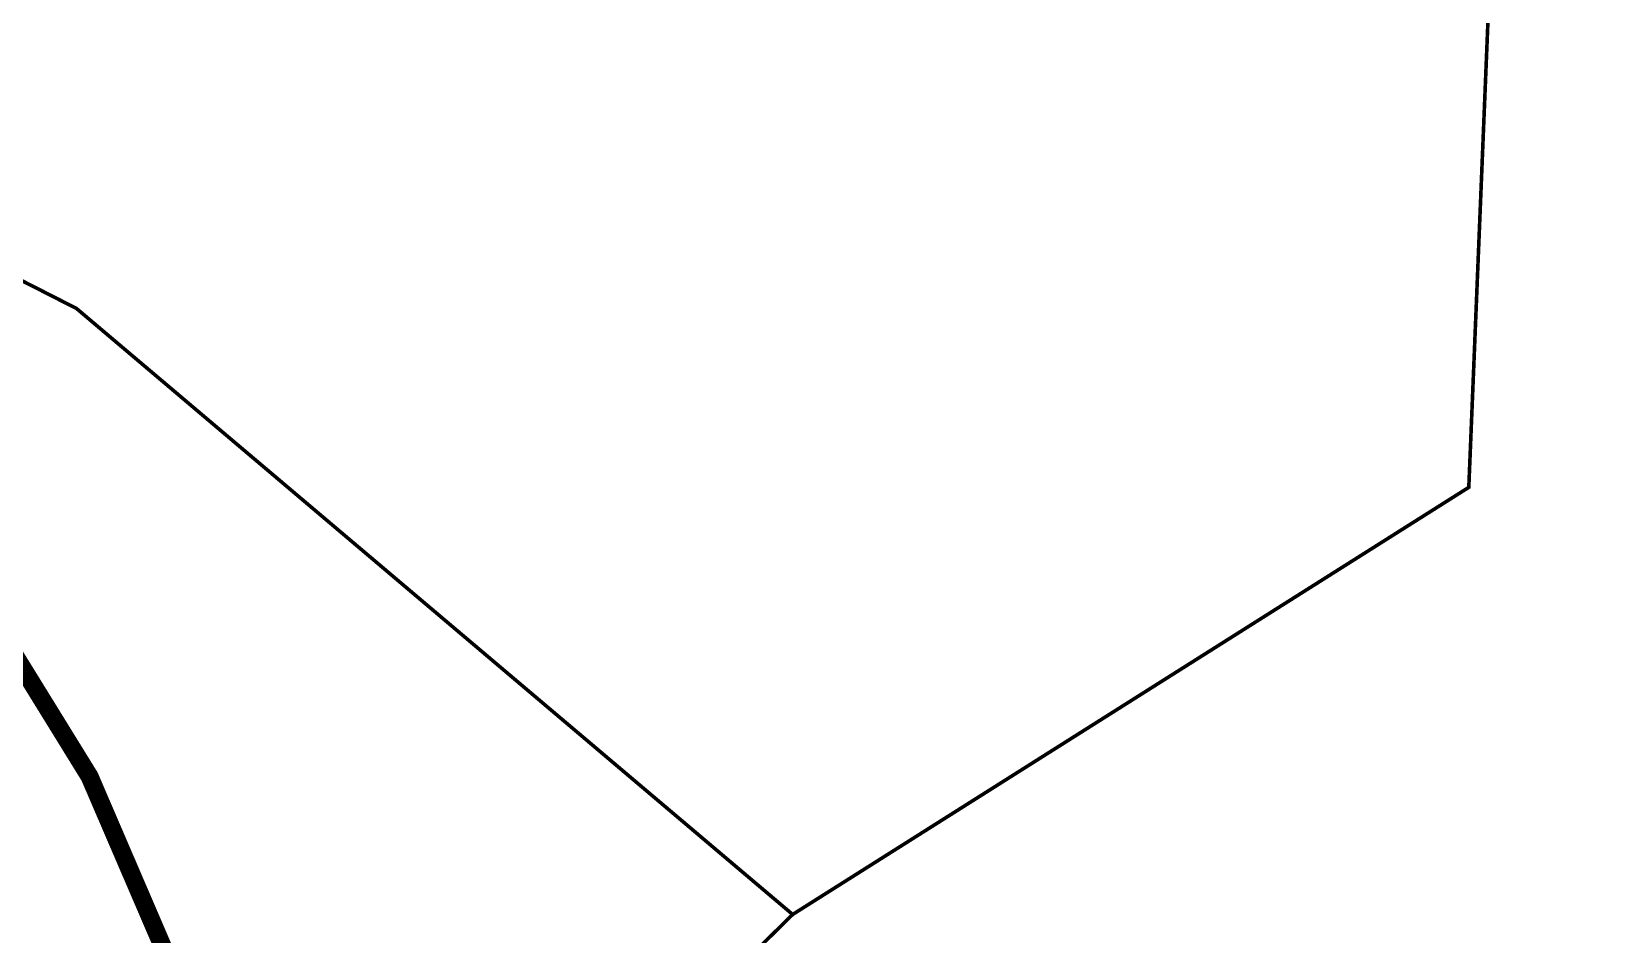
# Model space of a CAD drawing. Header units: metres. Extents: x 326467 to 340077, y 1811030 to 1824953.
# Drawn here: x 326738.8 to 327005.7, y 1813518 to 1813670 of the extents above; entities that cross this region are included whole.
import ezdxf

# ---------------------------------------------------------------- set-up
doc = ezdxf.new("R2010")
doc.units = ezdxf.units.M
doc.header["$MEASUREMENT"] = 0
for name, color, linetype in [('CRZ LINE FOR RIVER OR CREEK', 84, 'Continuous'), ('NDZ-200M FROM CRZ', 30, 'Continuous'), ('SURVEY PLOT BOUNDARY', 35, 'Continuous')]:
    doc.layers.add(name, color=color, linetype=linetype)

# ---------------------------------------------------------------- blocks, each defined once
blk = doc.blocks.new('16')
at = {"layer": 'CRZ LINE FOR RIVER OR CREEK', "ltscale": 0.1, "const_width": 3.03, "flags": 128}
blk.add_lwpolyline([(326495.75, 1813638.51), (326540.3, 1813649.24), (326577.35, 1813653.01), (326637.32, 1813648.49), (326689.74, 1813631.92), (326711.42, 1813605.99), (326729.73, 1813575), (326748.49, 1813544.59), (326761.6, 1813514.1), (326801.51, 1813485.27), (326898.73, 1813472.61), (326963.44, 1813476.16), (326999.95, 1813492.05), (327034.42, 1813505.93), (327049.06, 1813546.9), (327059.3, 1813586.61), (327086.11, 1813639.19), (327120.64, 1813677.11), (327158.85, 1813700.03), (327213.89, 1813712.78)], dxfattribs=at)
at = {"layer": 'NDZ-200M FROM CRZ', "const_width": 3.03, "flags": 128}
blk.add_lwpolyline([(327213.89, 1813712.78), (327158.85, 1813700.03), (327120.64, 1813677.11), (327086.11, 1813639.19), (327059.3, 1813586.61), (327049.06, 1813546.9), (327034.42, 1813505.93), (326999.95, 1813492.05), (326963.44, 1813476.16), (326898.73, 1813472.61), (326801.51, 1813485.27), (326761.6, 1813514.1), (326748.49, 1813544.59), (326729.73, 1813575)], dxfattribs=at)
at = {"layer": 'SURVEY PLOT BOUNDARY', "lineweight": 18, "const_width": 0.606}
for points in [[(326921.88, 1813852.51), (326981.49, 1813718.62), (326985.5, 1813714.54), (326980.52, 1813593.28), (326866.77, 1813521.38), (326746.28, 1813623.39), (326665.74, 1813664.45), (326528.27, 1813661.46), (326528.64, 1813709.98), (326508.46, 1813714.18), (326501.37, 1813843.62)], [(326501.37, 1813843.62), (326508.46, 1813714.18), (326528.64, 1813709.98), (326528.27, 1813661.46), (326495.83, 1813649.5), (326528.27, 1813661.46), (326665.74, 1813664.45), (326746.28, 1813623.39), (326866.77, 1813521.38), (326773.08, 1813429.11), (326769, 1813425.09), (326764.96, 1813425.13), (326636.82, 1813583.8), (326494.9, 1813528.29), (326636.82, 1813583.8), (326764.96, 1813425.13), (326773.04, 1813425.06), (327035.96, 1813443.25), (327092.9, 1813487.29), (327097.53, 1813564.08), (327129.84, 1813559.78), (327158.79, 1813644.47), (327243.99, 1813684.25)]]:
    blk.add_lwpolyline(points, dxfattribs=at)
blk.add_lwpolyline([(327269.37, 1813829.61), (327304.54, 1813671.65), (327304.51, 1813667.6), (327292.28, 1813655.57), (327276.12, 1813655.69), (327256.06, 1813676.07), (327243.99, 1813684.25), (327158.79, 1813644.47), (327129.84, 1813559.78), (327097.53, 1813564.08), (327092.9, 1813487.29), (327035.96, 1813443.25), (326773.04, 1813425.06), (326769, 1813425.09), (326773.08, 1813429.11), (326866.77, 1813521.38), (326980.52, 1813593.28), (326985.5, 1813714.54), (327180.38, 1813822.21), (327184.54, 1813838.35), (327241.79, 1813922.82)], close=True, dxfattribs=at)

msp = doc.modelspace()

# ---------------------------------------------------------------- block references
msp.add_blockref('16', (0, 0))

doc.saveas('drawing.dxf')
